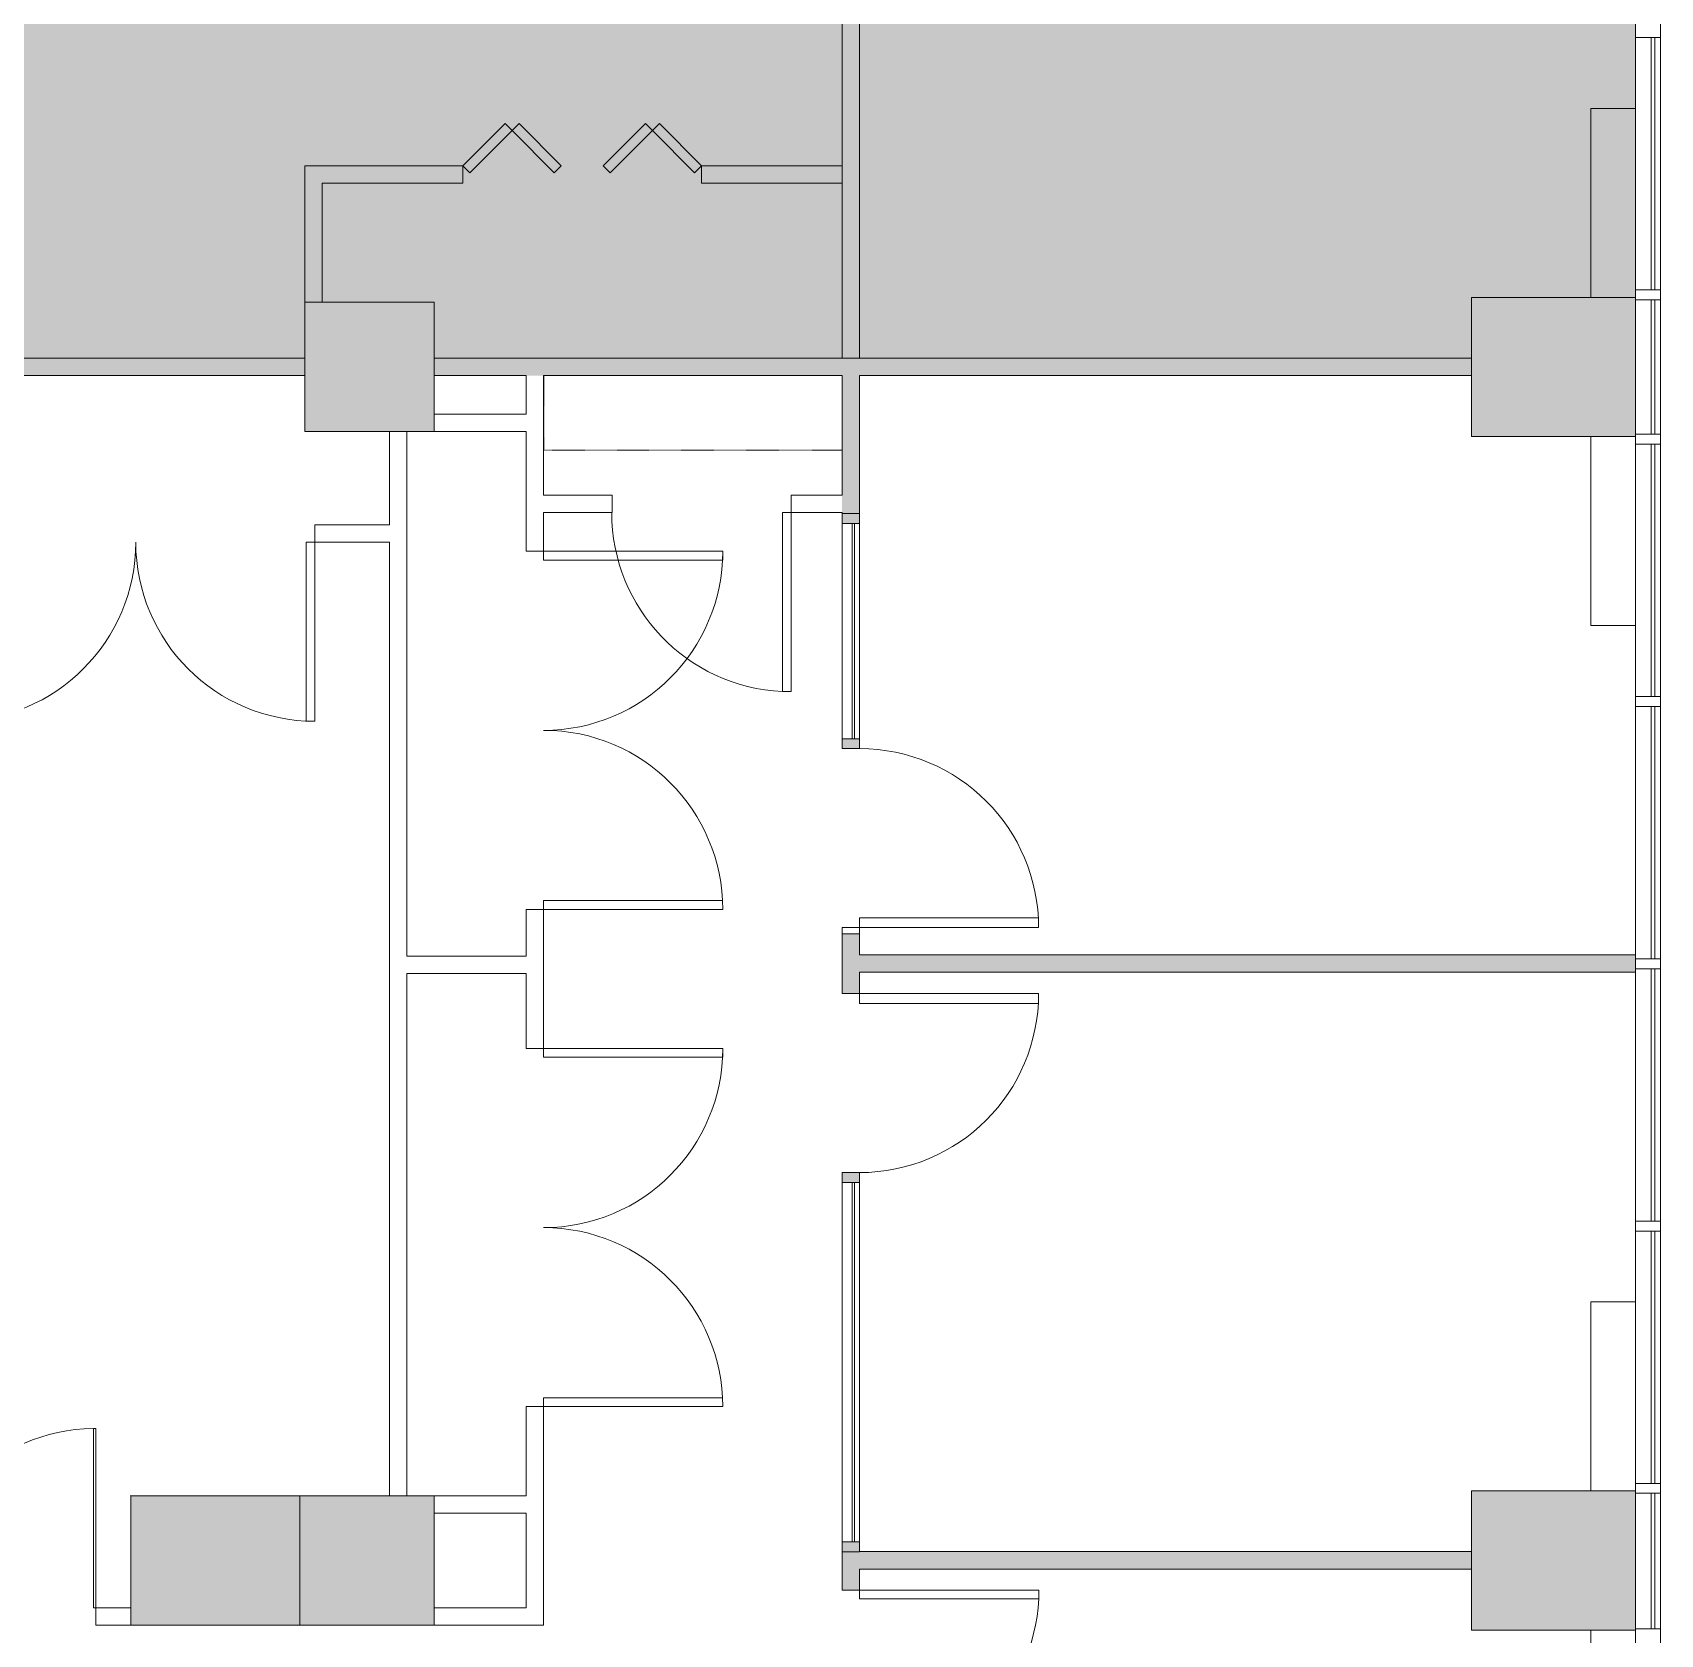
# Model space of a CAD drawing. Header units: inches. Extents: x 41 to 2552, y -541 to 533.
# Drawn here: x 2185.8 to 2513.1, y -296.4 to 25.7 of the extents above; entities that cross this region are included whole.
import ezdxf

# ---------------------------------------------------------------- set-up
doc = ezdxf.new("R2010")
doc.units = ezdxf.units.IN
doc.header["$MEASUREMENT"] = 0
doc.linetypes.add('Overhead', pattern=[0.15625, 0.09375, -0.0625])
for name, color, linetype, lineweight in [('A-DETL-GENF', 92, 'Continuous', 9), ('A-DOOR', 31, 'Continuous', 9), ('A-DOOR-FRAM', 31, 'Continuous', 9), ('A-GLAZ', 151, 'Continuous', 9), ('A-GLAZ-EXST', 7, 'Continuous', 9), ('A-WALL', 113, 'Continuous', 50), ('A-WALL-PATT', 111, 'Continuous', 13), ('Bb-col', 7, 'Continuous', 9), ('Bb-cor', 7, 'Continuous', 9), ('Bb-dmiz', 7, 'Continuous', 9), ('BB-Wall', 7, 'Continuous', 9), ('CAD background - for revit_dwg', 8, 'Continuous', 9), ('I-WALL', 2, 'Continuous', 13), ('Mullion', 7, 'Continuous', 9), ('Q-CASE', 31, 'Continuous', 9)]:
    doc.layers.add(name, color=color, linetype=linetype, lineweight=lineweight)

# ---------------------------------------------------------------- blocks, each defined once
blk = doc.blocks.new('Single-Glass - No Frame - 36_ x 96_-1746736-New Construction - Partition Plan')
at = {"layer": 'A-DOOR', "color": 250, "lineweight": 20}
for p, q in [((17.5, 1.75), (17.5, 37.81)), ((18, 37.81), (17.5, 37.81)), ((18, 1.75), (18, 37.81)), ((18, 1.75), (17.5, 1.75))]:
    blk.add_line(p, q, dxfattribs=at)
at = {"layer": 'A-DOOR'}
blk.add_arc((18, 1.75), 36.07, 90.7943, 180, dxfattribs=at)
blk = doc.blocks.new('Single-Flush - With Sidelight - 36_ x 96_-1748717-New Construction - Partition Plan')
at = {"layer": 'A-DOOR', "color": 250, "lineweight": 20}
for p, q in [((-16, -1.75), (-18, -1.75)), ((-18, -1.75), (-18, -37.75)), ((-16, -37.75), (-16, -1.75)), ((-16, -37.75), (-18, -37.75))]:
    blk.add_line(p, q, dxfattribs=at)
at = {"layer": 'A-DOOR'}
blk.add_arc((-18, -1.75), 36, 270, 0, dxfattribs=at)
at = {"layer": 'A-DOOR-FRAM', "color": 250, "lineweight": 20}
blk.add_line((65.28, 1.75), (65.28, -1.75), dxfattribs=at)
at = {"layer": 'A-GLAZ', "color": 250, "lineweight": 20}
for p, q in [((20, -0.75), (20, -0.25)), ((20, -0.25), (63.28, -0.25)), ((63.28, -0.75), (20, -0.75)), ((63.28, -0.25), (63.28, -0.75))]:
    blk.add_line(p, q, dxfattribs=at)
blk = doc.blocks.new('Double-Flush - 72_ x 84_-1651087-New Construction - Partition Plan')
at = {"layer": 'A-DOOR', "color": 250, "lineweight": 20}
for p, q in [((-36, 37.75), (-34.25, 37.75)), ((-36, 1.75), (-36, 37.75)), ((-34.25, 1.75), (-34.25, 37.75)), ((34.25, 1.75), (34.25, 37.71)), ((36, 1.75), (36, 37.75)), ((-36, 1.75), (-34.25, 1.75)), ((36, 1.75), (34.25, 1.75))]:
    blk.add_line(p, q, dxfattribs=at)
at = {"layer": 'A-DOOR'}
for centre, start, end in [((-36, 1.75), 0, 90), ((36, 1.75), 90, 180)]:
    blk.add_arc(centre, 36, start, end, dxfattribs=at)
blk = doc.blocks.new('Single-Flush - 36_ x 96_-1570086-New Construction - Partition Plan')
at = {"layer": 'A-DOOR', "color": 250, "lineweight": 20}
for p, q in [((16.25, -1.75), (16.25, -37.77)), ((18, -1.75), (16.25, -1.75)), ((18, -1.75), (18, -37.77)), ((18, -37.77), (16.25, -37.77))]:
    blk.add_line(p, q, dxfattribs=at)
at = {"layer": 'A-DOOR'}
blk.add_arc((18, -1.75), 36.07, 180, 267.2188, dxfattribs=at)
blk = doc.blocks.new('Upper Cabinet - Standard Upper Cabinet-1746431-New Construction - Partition Plan')
at = {"layer": 'Q-CASE', "lineweight": 13}
blk.add_line((12.74, 0), (-47.26, 0), dxfattribs=at)
at = {"layer": 'Q-CASE', "linetype": 'Overhead'}
for p, q in [((-47.26, 0), (-47.26, -15)), ((12.74, -15), (12.74, 0)), ((-47.26, -15), (12.74, -15))]:
    blk.add_line(p, q, dxfattribs=at)
blk = doc.blocks.new('Single-Flush - With Sidelight - 36_ x 96_-1748463-New Construction - Partition Plan')
at = {"layer": 'A-DOOR', "color": 250, "lineweight": 20}
for p, q in [((-16, 37.75), (-18, 37.75)), ((-18, 1.75), (-18, 37.75)), ((-16, 37.75), (-16, 1.75)), ((-16, 1.75), (-18, 1.75))]:
    blk.add_line(p, q, dxfattribs=at)
at = {"layer": 'A-DOOR'}
blk.add_arc((-18, 1.75), 36, 360, 90, dxfattribs=at)
at = {"layer": 'A-DOOR-FRAM', "color": 250, "lineweight": 20}
blk.add_line((94.25, -1.75), (94.25, 1.75), dxfattribs=at)
at = {"layer": 'A-GLAZ', "color": 250, "lineweight": 20}
for p, q in [((92.25, 0.75), (20, 0.75)), ((20, 0.75), (20, 0.25)), ((20, 0.25), (92.25, 0.25)), ((92.25, 0.25), (92.25, 0.75))]:
    blk.add_line(p, q, dxfattribs=at)
blk = doc.blocks.new('CAD background - for revit_dwg-1564186-New Construction - Partition Plan')
at = {"lineweight": 9}
h = blk.add_hatch(color=256, dxfattribs=at)
h.paths.add_polyline_path([(245.5, 5), (273.5, 5), (273.5, 38), (245.5, 38)], flags=0)
h.paths.add_polyline_path([(1713.13, 5), (1713.5, 5), (1713.5, 38), (1685.5, 38), (1685.5, 5), (1709.63, 5)], flags=0)
h.paths.add_polyline_path([(1925.5, 5), (1953.5, 5), (1953.5, 38), (1925.5, 38)], flags=0)
h.paths.add_polyline_path([(485.5, 5), (513.5, 5), (513.5, 38), (485.5, 38)], flags=0)
h.paths.add_polyline_path([(1233.5, 5), (1233.5, 38), (1205.5, 38), (1205.5, 5), (1230, 5)], flags=0)
h.paths.add_polyline_path([(2166, 5), (2194, 5), (2194, 33), (2166, 33)], flags=0)
h.paths.add_polyline_path([(1445.5, 5), (1473.5, 5), (1473.5, 38), (1445.5, 38)], flags=0)
h.paths.add_polyline_path([(969, 5), (993.5, 5), (993.5, 38), (965.5, 38), (965.5, 5)], flags=0)
h.paths.add_polyline_path([(725.5, 5), (753.5, 5), (753.5, 38), (725.5, 38)], flags=0)
h.paths.add_polyline_path([(726.5, 245), (751.5, 245), (751.5, 250), (755, 250), (755, 275.5), (726.5, 275.5)], flags=0)
h.paths.add_polyline_path([(2161, 245.5), (2194, 245.5), (2194, 273.5), (2161, 273.5)], flags=0)
h.paths.add_polyline_path([(38, 245.5), (38, 273.5), (5, 273.5), (5, 245.5)], flags=0)
h.paths.add_polyline_path([(1208.75, 246.5), (1232.5, 246.5), (1232.5, 272.25), (1208.75, 272.25), (1208.75, 248)], flags=0)
h.paths.add_polyline_path([(486.5, 246.5), (512.5, 246.5), (512.5, 272.5), (486.5, 272.5)], flags=0)
h.paths.add_polyline_path([(1709, 246.5), (1712.5, 246.5), (1712.5, 272.5), (1686.5, 272.5), (1686.5, 246.5), (1690, 246.5)], flags=0)
h.paths.add_polyline_path([(1947, 246.5), (1952.5, 246.5), (1952.5, 272.5), (1891.5, 272.5), (1891.5, 246.5), (1945.82, 246.5)], flags=0)
h.paths.add_polyline_path([(1448.23, 246.5), (1472.5, 246.5), (1472.5, 272.5), (1446.5, 272.5), (1446.5, 246.5)], flags=0)
h.paths.add_polyline_path([(1017.56, 250), (1022, 250), (1022, 272.5), (970, 272.5), (970, 250), (999, 250)], flags=0)
h.paths.add_polyline_path([(5, 485.5), (38, 485.5), (38, 513.5), (5, 513.5)], flags=0)
h.paths.add_polyline_path([(2194, 485.5), (2194, 513.5), (2161, 513.5), (2161, 485.5)], flags=0)
h.paths.add_polyline_path([(1943.5, 486.5), (1952.5, 486.5), (1952.5, 512.5), (1926.5, 512.5), (1926.5, 486.5)], flags=0)
h.paths.add_polyline_path([(1690, 486.5), (1712.5, 486.5), (1712.5, 512.5), (1686.5, 512.5), (1686.5, 486.5)], flags=0)
h.paths.add_polyline_path([(486.5, 486.5), (512.5, 486.5), (512.5, 512.5), (486.5, 512.5)], flags=0)
h.paths.add_polyline_path([(1454.52, 486.5), (1476.77, 486.5), (1476.77, 512.5), (1450.77, 512.5), (1450.77, 486.5), (1451.02, 486.5)], flags=0)
h.paths.add_polyline_path([(272.5, 486.5), (272.5, 512.5), (246.5, 512.5), (246.5, 486.5)], flags=0)
h.paths.add_polyline_path([(730, 486.5), (752.5, 486.5), (752.5, 512.5), (726.5, 512.5), (726.5, 486.5)], flags=0)
h.paths.add_polyline_path([(38, 725.5), (38, 753.5), (5, 753.5), (5, 725.5)], flags=0)
h.paths.add_polyline_path([(2194, 725.5), (2194, 753.5), (2161, 753.5), (2161, 725.5)], flags=0)
h.paths.add_polyline_path([(726.5, 726.5), (752.5, 726.5), (752.5, 752.5), (726.5, 752.5)], flags=0)
h.paths.add_polyline_path([(1926.5, 726.5), (1952.5, 726.5), (1952.5, 752.5), (1926.5, 752.5)], flags=0)
h.paths.add_polyline_path([(1686.5, 726.5), (1712.5, 726.5), (1712.5, 752.5), (1686.5, 752.5)], flags=0)
h.paths.add_polyline_path([(1476.77, 726.5), (1476.77, 752.5), (1450.77, 752.5), (1450.77, 726.5), (1472.5, 726.5)], flags=0)
h.paths.add_polyline_path([(246.5, 726.5), (272.5, 726.5), (272.5, 752.5), (246.5, 752.5)], flags=0)
h.paths.add_polyline_path([(486.5, 726.5), (512.5, 726.5), (512.5, 752.5), (486.5, 752.5)], flags=0)
h.paths.add_polyline_path([(2161, 965.5), (2194, 965.5), (2194, 993.5), (2161, 993.5), (2161, 988)], flags=0)
h.paths.add_polyline_path([(38, 965.5), (38, 993.5), (5, 993.5), (5, 965.5)], flags=0)
h.paths.add_polyline_path([(728.81, 966.5), (752.5, 966.5), (752.5, 992.5), (728.81, 992.5), (728.81, 991)], flags=0)
h.paths.add_polyline_path([(1232.5, 966.5), (1232.5, 992.5), (1206.5, 992.5), (1206.5, 966.5)], flags=0)
h.paths.add_polyline_path([(1472.5, 966.5), (1472.5, 992.5), (1446.5, 992.5), (1446.5, 966.5)], flags=0)
h.paths.add_polyline_path([(1952.5, 966.5), (1952.5, 992.5), (1926.5, 992.5), (1926.5, 966.5)], flags=0)
h.paths.add_polyline_path([(486.5, 966.5), (512.5, 966.5), (512.5, 992.5), (486.5, 992.5)], flags=0)
h.paths.add_polyline_path([(966.5, 966.5), (992.5, 966.5), (992.5, 992.5), (966.5, 992.5), (966.5, 988)], flags=0)
h.paths.add_polyline_path([(1712.5, 966.5), (1712.5, 992.5), (1686.5, 992.5), (1686.5, 966.5)], flags=0)
h.paths.add_polyline_path([(246.5, 966.5), (272.5, 966.5), (272.5, 992.5), (246.5, 992.5)], flags=0)
at = {"layer": 'A-GLAZ-EXST'}
for p, q in [((2197.13, 515), (2197.13, 565.75)), ((2197.88, 515), (2197.88, 565.75)), ((2197.13, 486), (2197.13, 513)), ((2197.88, 486), (2197.88, 513)), ((2197.13, 433.25), (2197.13, 484)), ((2197.88, 433.25), (2197.88, 484)), ((2197.13, 380.5), (2197.13, 431.25)), ((2197.88, 380.5), (2197.88, 431.25)), ((2197.13, 327.75), (2197.13, 378.5)), ((2197.88, 327.75), (2197.88, 378.5)), ((2197.13, 275), (2197.13, 325.75)), ((2197.88, 275), (2197.88, 325.75)), ((2197.13, 245.75), (2197.13, 273)), ((2197.88, 245.75), (2197.88, 273))]:
    blk.add_line(p, q, dxfattribs=at)
at = {"layer": 'Bb-col'}
for p, q in [((1952.5, 490), (1952.5, 497.75)), ((1947, 486.5), (1952.5, 486.5)), ((1891.44, 272.44), (1891.56, 272.56)), ((1925.5, 246.5), (1925.5, 272.5)), ((1952.5, 250), (1952.5, 269)), ((1891.5, 246.5), (1952.5, 246.5))]:
    blk.add_line(p, q, dxfattribs=at)
at = {"layer": 'Bb-col', "flags": 128}
for points in [[(1952.5, 501.25), (1952.5, 512.5), (1926.5, 512.5), (1926.5, 501.25)], [(2194, 513.5), (2194, 485.5), (2161, 485.5), (2161, 497.75)], [(2161, 501.25), (2161, 513.5), (2194, 513.5)], [(1926.5, 497.75), (1926.5, 486.5), (1943.5, 486.5)], [(1952.5, 272.5), (1891.5, 272.5), (1891.5, 250)], [(2194, 245.5), (2194, 273.5), (2161, 273.5), (2161, 261.28)], [(2161, 257.78), (2161, 245.5), (2194, 245.5)]]:
    blk.add_lwpolyline(points, dxfattribs=at)
at = {"layer": 'Bb-cor'}
for p, q in [((2194, 381.28), (2194, 1074.23)), ((2194, 32.75), (2194, 377.78))]:
    blk.add_line(p, q, dxfattribs=at)
at = {"layer": 'Bb-cor', "flags": 128}
blk.add_lwpolyline([(0, 1074.23), (0, 0), (2199, 0), (2199, 1074.23)], dxfattribs=at)
for points in [[(2194, 513.5), (2185, 513.5), (2185, 551.5), (2194, 551.5)], [(2194, 485.5), (2194, 447.5), (2185, 447.5), (2185, 485.5)], [(2194, 273.5), (2194, 311.5), (2185, 311.5), (2185, 273.5)], [(2194, 245.5), (2194, 207.5), (2185, 207.5), (2185, 245.5)]]:
    blk.add_lwpolyline(points, close=True, dxfattribs=at)
at = {"layer": 'Bb-dmiz'}
for p, q in [((1952.5, 497.75), (1971, 497.75)), ((1974.5, 497.75), (2034.5, 497.75)), ((2038, 497.75), (2087.99, 497.75))]:
    blk.add_line(p, q, dxfattribs=at)
at = {"layer": 'BB-Wall', "flags": 128}
for points in [[(2038, 501.25), (2038, 575.75), (2034.5, 575.75), (2034.5, 501.25)], [(1930, 512.5), (1930, 536.44), (1958.25, 536.44), (1958.25, 539.94), (1926.5, 539.94), (1926.5, 512.5)], [(2034.5, 536.44), (2006.25, 536.44), (2006.25, 539.94), (2034.5, 539.94)]]:
    blk.add_lwpolyline(points, dxfattribs=at)
for points in [[(1968.15, 547.02), (1969.56, 548.43), (1978.05, 539.94), (1976.63, 538.53), (1968.15, 547.02), (1966.73, 548.43), (1958.25, 539.94), (1959.66, 538.53)], [(1996.35, 547.02), (1994.94, 548.43), (1986.45, 539.94), (1987.87, 538.53), (1996.35, 547.02), (1997.77, 548.43), (2006.25, 539.94), (2004.84, 538.53)]]:
    blk.add_lwpolyline(points, close=True, dxfattribs=at)
at = {"layer": 'Mullion'}
for p, q in [((2199, 565.75), (2194, 565.75)), ((2199, 515), (2194, 515)), ((2199, 513), (2194, 513)), ((2199, 486), (2194, 486)), ((2199, 484), (2194, 484)), ((2199, 433.25), (2194, 433.25)), ((2199, 431.25), (2194, 431.25)), ((2194, 380.5), (2199, 380.5)), ((2194, 378.5), (2199, 378.5)), ((2199, 327.75), (2194, 327.75)), ((2199, 325.75), (2194, 325.75)), ((2199, 275), (2194, 275)), ((2199, 273), (2194, 273)), ((2194, 245.75), (2199, 245.75))]:
    blk.add_line(p, q, dxfattribs=at)

msp = doc.modelspace()

# ---------------------------------------------------------------- hatches: boundary and pattern name
at = {"layer": 'A-DETL-GENF'}
h = msp.add_hatch(color=9, dxfattribs=at)
h.paths.add_polyline_path([(352.06, -536.01), (559.56, -536.01), (559.56, -503.01), (587.56, -503.01), (587.56, -536.01), (799.56, -536.01), (799.56, -503.01), (827.56, -503.01), (827.56, -536.01), (931.81, -536.01), (931.81, -231.26), (1040.56, -231.26), (1040.56, -28.51), (1066.56, -28.51), (1066.56, -51.01), (1105.38, -51.01), (1105.38, -7.01), (1109.38, -7.01), (1109.38, 64.99), (1105.38, 64.99), (1105.38, 211.8), (1109.38, 211.8), (1109.38, 247.8), (1105.38, 247.8), (1105.38, 349.8), (1109.38, 349.8), (1109.38, 354.11), (858.88, 354.11), (858.88, 415.99), (982.88, 415.99), (982.88, 449.99), (1042.88, 449.99), (1042.88, 451.49), (1066.56, 451.49), (1066.56, 425.49), (1042.88, 425.49), (1042.88, 415.99), (1109.38, 415.99), (1109.38, 455.99), (1195.38, 455.99), (1195.38, 415.99), (1699.84, 415.99), (1699.84, 425.49), (1760.56, 425.49), (1760.56, 451.49), (1786.56, 451.49), (1786.56, 425.49), (1789.84, 425.49), (1789.84, 446.99), (1849.84, 446.99), (1849.84, 320.99), (1764.84, 320.99), (1764.84, 211.49), (1790.84, 211.49), (1790.84, 185.49), (1764.84, 185.49), (1764.84, 39.49), (1797.06, 39.49), (1797.06, -39.76), (2000.56, -39.76), (2000.56, -28.51), (2026.56, -28.51), (2026.56, -39.76), (2240.56, -39.76), (2240.56, -28.51), (2266.56, -28.51), (2266.56, -39.76), (2475.06, -39.76), (2475.06, -27.51), (2508.06, -27.51), (2508.06, 184.49), (2475.06, 184.49), (2475.06, 212.49), (2508.06, 212.49), (2508.06, 424.49), (2475.06, 424.49), (2475.06, 452.49), (2508.06, 452.49), (2508.06, 533.22), (319.06, 533.22), (319.06, 452.49), (352.06, 452.49), (352.06, 424.49), (319.06, 424.49), (319.06, 212.49), (352.06, 212.49), (352.06, 184.49), (319.06, 184.49), (319.06, -27.51), (352.06, -27.51), (352.06, -55.51), (319.06, -55.51), (319.06, -267.51), (352.06, -267.51), (352.06, -295.51), (319.06, -295.51), (319.06, -536.01)], flags=0)
h.paths.add_polyline_path([(800.56, -294.51), (800.56, -268.51), (826.56, -268.51), (826.56, -294.51), (812.93, -294.51)], flags=0)
h.paths.add_polyline_path([(1040.56, -236.01), (1040.56, -234.76), (935.31, -234.76), (935.31, -236.01), (936.56, -236.01)], flags=0)
h.paths.add_polyline_path([(800.56, -54.51), (800.56, -28.51), (826.56, -28.51), (826.56, -54.51)], flags=0)
h.paths.add_polyline_path([(560.56, -54.51), (560.56, -28.51), (586.56, -28.51), (586.56, -54.51)], flags=0)
h.paths.add_polyline_path([(1692.34, -53.89), (1692.34, 354.11), (1586.4, 354.11), (1586.4, 343.11), (1651.46, 343.11), (1651.46, 302.05), (1525.4, 302.05), (1525.4, 354.11), (1209.4, 354.11), (1209.4, -53.89), (1513.4, -53.89), (1513.4, -41.89), (1485.65, -41.89), (1485.65, 8.11), (1625.4, 8.11), (1625.4, -49.89), (1594.4, -49.89), (1594.4, -41.89), (1567.4, -41.89), (1567.4, -53.89), (1691.21, -53.89)], flags=0)
h.paths.add_polyline_path([(1066.56, 185.49), (1040.56, 185.49), (1040.56, 211.49), (1066.56, 211.49)], flags=0)
h.paths.add_polyline_path([(560.56, 185.49), (560.56, 211.49), (586.56, 211.49), (586.56, 185.49)], flags=0)
h.paths.add_polyline_path([(2240.56, 185.49), (2240.56, 211.49), (2266.56, 211.49), (2266.56, 185.49)], flags=0)
h.paths.add_polyline_path([(2000.56, 185.49), (2000.56, 211.49), (2026.56, 211.49), (2026.56, 185.49)], flags=0)
h.paths.add_polyline_path([(800.56, 185.49), (800.56, 211.49), (826.56, 211.49), (826.56, 185.49)], flags=0)
h.paths.add_polyline_path([(2000.56, 425.49), (2000.56, 451.49), (2026.56, 451.49), (2026.56, 425.49)], flags=0)
h.paths.add_polyline_path([(800.56, 425.49), (800.56, 451.49), (826.56, 451.49), (826.56, 425.49)], flags=0)
h.paths.add_polyline_path([(1280.56, 425.49), (1280.56, 451.49), (1306.56, 451.49), (1306.56, 425.49)], flags=0)
h.paths.add_polyline_path([(2266.56, 425.49), (2240.56, 425.49), (2240.56, 451.49), (2266.56, 451.49), (2266.56, 446.99)], flags=0)
h.paths.add_polyline_path([(560.56, 425.49), (560.56, 451.49), (586.56, 451.49), (586.56, 425.49)], flags=0)
h.paths.add_polyline_path([(1520.56, 425.49), (1520.56, 451.49), (1546.56, 451.49), (1546.56, 425.49), (1525.4, 425.49)], flags=0)
at = {"layer": 'A-WALL-PATT'}
for points in [[(2240.56, -43.26), (2240.56, -39.76), (2026.56, -39.76), (2026.56, -43.26)], [(2285.06, -43.26), (2475.06, -43.26), (2475.06, -39.76), (2266.56, -39.76), (2266.56, -43.26)], [(2352.06, -163.23), (2508.06, -163.23), (2508.06, -159.73), (2352.06, -159.73)], [(2352.06, -283.23), (2475.06, -283.23), (2475.06, -279.73), (2352.06, -279.73)]]:
    msp.add_hatch(color=8, dxfattribs=at).paths.add_polyline_path(points, flags=0)
h = msp.add_hatch(color=8, dxfattribs=at)
h.paths.add_polyline_path([(2348.74, -521.01), (2352.06, -521.01), (2352.06, -387.48), (2348.56, -387.48), (2348.56, -521.01)], flags=0)
h.paths.add_polyline_path([(2348.56, -369.48), (2352.06, -369.48), (2352.06, -367.48), (2348.56, -367.48)], flags=0)
h.paths.add_polyline_path([(2352.06, -331.48), (2352.06, -323.48), (2348.56, -323.48), (2348.56, -331.48)], flags=0)
h.paths.add_polyline_path([(2348.56, -287.48), (2352.06, -287.48), (2352.06, -277.77), (2348.56, -277.77)], flags=0)
h.paths.add_polyline_path([(2348.56, -205.51), (2352.06, -205.51), (2352.06, -203.51), (2348.56, -203.51)], flags=0)
h.paths.add_polyline_path([(2352.06, -167.48), (2352.06, -155.51), (2348.56, -155.51), (2348.56, -167.48)], flags=0)
h.paths.add_polyline_path([(2350.56, -118.26), (2352.06, -118.26), (2352.06, -116.26), (2348.56, -116.26), (2348.56, -118.26)], flags=0)
h.paths.add_polyline_path([(2352.06, -72.98), (2352.06, -43.26), (2348.56, -43.26), (2348.56, -72.98), (2351.06, -72.98)], flags=0)

# ---------------------------------------------------------------- linework, layer by layer
at = {"layer": 'A-WALL', "color": 10, "lineweight": 13}
for p, q in [((2352.06, -155.51), (2348.56, -155.51)), ((2348.56, -167.48), (2352.06, -167.48))]:
    msp.add_line(p, q, dxfattribs=at)
at = {"layer": 'I-WALL', "color": 250, "lineweight": 20}
for p, q in [((2240.56, -39.76), (2026.56, -39.76)), ((2240.56, -43.26), (2240.56, -39.76)), ((2475.06, -39.76), (2266.56, -39.76)), ((2266.56, -39.76), (2266.56, -43.26)), ((2475.06, -43.26), (2475.06, -39.76)), ((2026.56, -43.26), (2240.56, -43.26)), ((2266.56, -43.26), (2285.06, -43.26)), ((2285.06, -43.26), (2285.06, -51.01)), ((2288.56, -43.26), (2348.56, -43.26)), ((2288.56, -67.26), (2288.56, -43.26)), ((2348.56, -43.26), (2348.56, -67.26)), ((2352.06, -43.26), (2475.06, -43.26)), ((2352.06, -72.98), (2352.06, -43.26)), ((2285.06, -51.01), (2266.56, -51.01)), ((2266.56, -51.01), (2266.56, -54.51)), ((2257.56, -54.51), (2257.56, -73.26)), ((2261.06, -54.51), (2257.56, -54.51)), ((2261.06, -159.98), (2261.06, -54.51)), ((2266.56, -54.51), (2285.06, -54.51)), ((2285.06, -54.51), (2285.06, -78.58)), ((2302.31, -67.26), (2288.56, -67.26)), ((2302.31, -70.76), (2302.31, -67.26)), ((2348.56, -67.26), (2338.31, -67.26)), ((2338.31, -67.26), (2338.31, -70.76)), ((2288.56, -78.58), (2288.56, -70.76)), ((2288.56, -70.76), (2302.31, -70.76)), ((2338.31, -70.76), (2348.56, -70.76)), ((2348.56, -70.76), (2348.56, -72.98)), ((2257.56, -73.26), (2242.56, -73.26)), ((2242.56, -73.26), (2242.56, -76.76)), ((2348.56, -72.98), (2352.06, -72.98)), ((2242.56, -76.76), (2257.56, -76.76)), ((2257.56, -76.76), (2257.56, -268.48)), ((2285.06, -78.58), (2288.56, -78.58)), ((2348.56, -116.26), (2348.56, -118.26)), ((2352.06, -116.26), (2348.56, -116.26)), ((2352.06, -118.26), (2352.06, -116.26)), ((2348.56, -118.26), (2352.06, -118.26)), ((2285.06, -150.58), (2285.06, -159.98)), ((2288.56, -150.58), (2285.06, -150.58)), ((2288.56, -178.58), (2288.56, -150.58)), ((2348.56, -154.26), (2348.56, -167.48)), ((2352.06, -154.26), (2348.56, -154.26)), ((2352.06, -159.73), (2352.06, -154.26)), ((2285.06, -159.98), (2261.06, -159.98)), ((2508.06, -159.73), (2352.06, -159.73)), ((2508.06, -163.23), (2508.06, -159.73)), ((2261.06, -268.48), (2261.06, -163.48)), ((2261.06, -163.48), (2285.06, -163.48)), ((2285.06, -163.48), (2285.06, -178.58)), ((2352.06, -167.48), (2352.06, -163.23)), ((2352.06, -163.23), (2508.06, -163.23)), ((2285.06, -178.58), (2288.56, -178.58)), ((2348.56, -203.51), (2348.56, -205.51)), ((2352.06, -203.51), (2348.56, -203.51)), ((2348.56, -205.51), (2352.06, -205.51)), ((2352.06, -205.51), (2352.06, -203.51)), ((2285.06, -250.58), (2285.06, -268.51)), ((2288.56, -250.58), (2285.06, -250.58)), ((2288.56, -294.51), (2288.56, -250.58)), ((2257.56, -268.48), (2261.06, -268.48)), ((2285.06, -268.51), (2266.56, -268.51)), ((2266.56, -268.51), (2266.56, -272.01)), ((2266.56, -272.01), (2285.06, -272.01)), ((2285.06, -272.01), (2285.06, -291.01)), ((2348.56, -277.77), (2348.56, -287.48)), ((2352.06, -277.77), (2348.56, -277.77)), ((2352.06, -279.73), (2352.06, -277.77)), ((2475.06, -279.73), (2352.06, -279.73)), ((2475.06, -283.23), (2475.06, -279.73)), ((2352.06, -287.48), (2352.06, -283.23)), ((2352.06, -283.23), (2475.06, -283.23)), ((2348.56, -287.48), (2352.06, -287.48)), ((2205.56, -291.01), (2198.56, -291.01)), ((2198.56, -291.01), (2198.56, -294.51)), ((2205.56, -294.51), (2205.56, -291.01)), ((2285.06, -291.01), (2266.56, -291.01)), ((2266.56, -291.01), (2266.56, -294.51)), ((2198.56, -294.51), (2205.56, -294.51)), ((2266.56, -294.51), (2288.56, -294.51))]:
    msp.add_line(p, q, dxfattribs=at)
at = {"layer": 'I-WALL'}
for p, q in [((2348.56, -116.26), (2348.56, -72.98)), ((2352.06, -72.98), (2352.06, -116.26)), ((2348.56, -277.77), (2348.56, -205.51)), ((2352.06, -205.51), (2352.06, -277.77))]:
    msp.add_line(p, q, dxfattribs=at)

# ---------------------------------------------------------------- block references
at = {"layer": 'A-DOOR', "lineweight": 13}
for name, p in [('Single-Flush - 36_ x 96_-1570086-New Construction - Partition Plan', (2320.31, -69.01)), ('Single-Glass - No Frame - 36_ x 96_-1746736-New Construction - Partition Plan', (2180.56, -292.76))]:
    msp.add_blockref(name, p, dxfattribs=at)
for name, p, rotation in [('Single-Flush - With Sidelight - 36_ x 96_-1748717-New Construction - Partition Plan', (2350.31, -136.26), 89.9999999999999), ('Double-Flush - 72_ x 84_-1651087-New Construction - Partition Plan', (2206.56, -75.01), 180), ('Double-Flush - 72_ x 84_-1651087-New Construction - Partition Plan', (2286.81, -114.58), 269.9999999999999), ('Single-Flush - With Sidelight - 36_ x 96_-1748463-New Construction - Partition Plan', (2350.31, -185.51), 269.9999999999999), ('Double-Flush - 72_ x 84_-1651087-New Construction - Partition Plan', (2286.81, -214.58), 269.9999999999999), ('Single-Flush - 36_ x 96_-1570086-New Construction - Partition Plan', (2350.31, -305.48), 89.9999999999999)]:
    msp.add_blockref(name, p, dxfattribs=dict(at, rotation=rotation))
at = {"layer": 'CAD background - for revit_dwg', "color": 7}
msp.add_blockref('CAD background - for revit_dwg-1564186-New Construction - Partition Plan', (314.06, -541.01), dxfattribs=at)
at = {"layer": 'Q-CASE', "lineweight": 13}
msp.add_blockref('Upper Cabinet - Standard Upper Cabinet-1746431-New Construction - Partition Plan', (2335.83, -43.26), dxfattribs=at)

doc.saveas('drawing.dxf')
